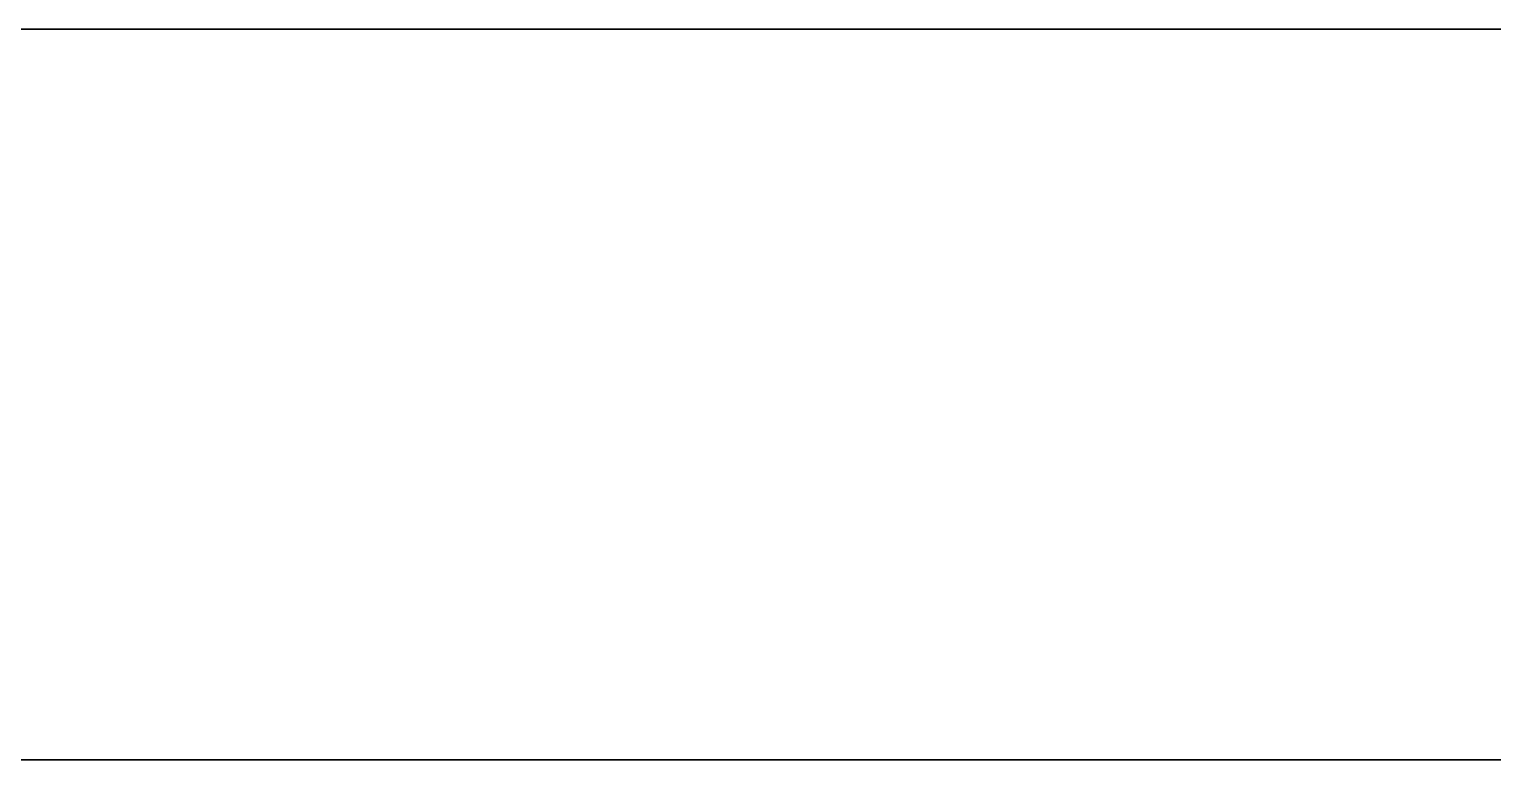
# Model space of a CAD drawing. Header units: metres. Extents: x 350990 to 353010, y 7455300 to 7456700.
# Drawn here: x 352245.7 to 352445.9, y 7455600 to 7455700 of the extents above; entities that cross this region are included whole.
import ezdxf

# ---------------------------------------------------------------- set-up
doc = ezdxf.new("R2010")
doc.units = ezdxf.units.M

msp = doc.modelspace()

# ---------------------------------------------------------------- linework, layer by layer
at = {"layer": 'BOC_M300N'}
msp.add_polyline3d([(352240, 7455700, 1320.018), (352250, 7455700, 1320.962), (352260, 7455700, 1321.768), (352270, 7455700, 1322.417), (352280, 7455700, 1322.882), (352290, 7455700, 1323.137), (352300, 7455700, 1323.153), (352310, 7455700, 1322.848), (352320, 7455700, 1322.125), (352330, 7455700, 1321.282), (352340, 7455700, 1320.333), (352350, 7455700, 1318.877), (352360, 7455700, 1317.118), (352370, 7455700, 1315.1), (352380, 7455700, 1312.869), (352390, 7455700, 1310.479), (352400, 7455700, 1307.997), (352410, 7455700, 1305.491), (352420, 7455700, 1303.036), (352430, 7455700, 1300.702), (352440, 7455700, 1298.557), (352450, 7455700, 1296.657)], dxfattribs=at)
at = {"layer": 'BOC_M400N'}
msp.add_polyline3d([(352240, 7455600, 1310.343), (352250, 7455600, 1311.495), (352260, 7455600, 1312.351), (352270, 7455600, 1312.91), (352280, 7455600, 1313.182), (352290, 7455600, 1313.188), (352300, 7455600, 1312.958), (352310, 7455600, 1312.527), (352320, 7455600, 1311.931), (352330, 7455600, 1311.205), (352340, 7455600, 1310.383), (352350, 7455600, 1309.492), (352360, 7455600, 1308.552), (352370, 7455600, 1307.578), (352380, 7455600, 1306.576), (352390, 7455600, 1305.549), (352400, 7455600, 1304.494), (352410, 7455600, 1303.407), (352420, 7455600, 1302.285), (352430, 7455600, 1301.126), (352440, 7455600, 1299.934), (352450, 7455600, 1298.719)], dxfattribs=at)
at = {"layer": 'BOLC_M300N'}
msp.add_polyline3d([(352240, 7455700, 1298.26), (352250, 7455700, 1298.349), (352260, 7455700, 1297.95), (352270, 7455700, 1297.112), (352280, 7455700, 1295.892), (352290, 7455700, 1294.362), (352300, 7455700, 1292.598), (352310, 7455700, 1290.684), (352320, 7455700, 1288.702), (352330, 7455700, 1286.732), (352340, 7455700, 1284.848), (352350, 7455700, 1283.112), (352360, 7455700, 1281.575), (352370, 7455700, 1280.273), (352380, 7455700, 1279.23), (352390, 7455700, 1278.453), (352400, 7455700, 1277.939), (352410, 7455700, 1277.675), (352420, 7455700, 1277.64), (352430, 7455700, 1277.805), (352440, 7455700, 1278.136), (352450, 7455700, 1278.597)], dxfattribs=at)
at = {"layer": 'BOLC_M400N'}
msp.add_polyline3d([(352240, 7455600, 1275.185), (352250, 7455600, 1274.783), (352260, 7455600, 1274.247), (352270, 7455600, 1273.627), (352280, 7455600, 1272.981), (352290, 7455600, 1272.369), (352300, 7455600, 1271.849), (352310, 7455600, 1271.479), (352320, 7455600, 1271.306), (352330, 7455600, 1271.369), (352340, 7455600, 1271.694), (352350, 7455600, 1272.29), (352360, 7455600, 1273.15), (352370, 7455600, 1274.249), (352380, 7455600, 1275.551), (352390, 7455600, 1277.005), (352400, 7455600, 1278.554), (352410, 7455600, 1280.134), (352420, 7455600, 1281.682), (352430, 7455600, 1283.135), (352440, 7455600, 1284.433), (352450, 7455600, 1285.522)], dxfattribs=at)
at = {"layer": 'BOX_M300N'}
msp.add_polyline3d([(352240, 7455700, 1273.144), (352250, 7455700, 1272.048), (352260, 7455700, 1270.75), (352270, 7455700, 1269.374), (352280, 7455700, 1268.033), (352290, 7455700, 1266.817), (352300, 7455700, 1265.792), (352310, 7455700, 1264.997), (352320, 7455700, 1264.445), (352330, 7455700, 1264.122), (352340, 7455700, 1263.995), (352350, 7455700, 1264.014), (352360, 7455700, 1264.117), (352370, 7455700, 1264.241), (352380, 7455700, 1264.325), (352390, 7455700, 1264.315), (352400, 7455700, 1264.175), (352410, 7455700, 1263.881), (352420, 7455700, 1263.427), (352430, 7455700, 1262.825), (352440, 7455700, 1262.097), (352450, 7455700, 1261.272)], dxfattribs=at)
at = {"layer": 'BOX_M400N'}
msp.add_polyline3d([(352240, 7455600, 1241.592), (352250, 7455600, 1240.038), (352260, 7455600, 1238.812), (352270, 7455600, 1238.054), (352280, 7455600, 1237.875), (352290, 7455600, 1238.351), (352300, 7455600, 1239.517), (352310, 7455600, 1241.363), (352320, 7455600, 1243.836), (352330, 7455600, 1246.838), (352340, 7455600, 1250.234), (352350, 7455600, 1253.859), (352360, 7455600, 1257.531), (352370, 7455600, 1261.058), (352380, 7455600, 1264.255), (352390, 7455600, 1266.955), (352400, 7455600, 1269.019), (352410, 7455600, 1270.348), (352420, 7455600, 1270.881), (352430, 7455600, 1270.606), (352440, 7455600, 1269.548), (352450, 7455600, 1267.774)], dxfattribs=at)
at = {"layer": 'DAC_M300N'}
msp.add_polyline3d([(352250, 7455700, 296.38), (352249.194, 7455700, 300), (352250, 7455700, 306.51), (352250.432, 7455700, 310), (352251.669, 7455700, 320), (352252.906, 7455700, 330), (352254.144, 7455700, 340), (352255.381, 7455700, 350), (352256.618, 7455700, 360), (352257.855, 7455700, 370), (352259.093, 7455700, 380), (352260, 7455700, 387.333), (352260.33, 7455700, 390), (352261.567, 7455700, 400), (352262.805, 7455700, 410), (352264.042, 7455700, 420), (352265.279, 7455700, 430), (352266.516, 7455700, 440), (352267.754, 7455700, 450), (352268.991, 7455700, 460), (352270, 7455700, 468.156), (352270.228, 7455700, 470), (352271.465, 7455700, 480), (352272.703, 7455700, 490), (352273.94, 7455700, 500), (352275.177, 7455700, 510), (352276.415, 7455700, 520), (352277.652, 7455700, 530), (352278.889, 7455700, 540), (352280, 7455700, 548.978), (352280.126, 7455700, 550), (352281.364, 7455700, 560), (352282.601, 7455700, 570), (352283.838, 7455700, 580), (352285.076, 7455700, 590), (352286.313, 7455700, 600), (352287.55, 7455700, 610), (352288.787, 7455700, 620), (352290, 7455700, 629.801), (352290.025, 7455700, 630), (352291.262, 7455700, 640), (352292.499, 7455700, 650), (352293.736, 7455700, 660), (352294.974, 7455700, 670), (352296.211, 7455700, 680), (352297.448, 7455700, 690), (352298.686, 7455700, 700), (352299.923, 7455700, 710), (352300, 7455700, 710.624), (352301.16, 7455700, 720), (352302.397, 7455700, 730), (352303.635, 7455700, 740), (352304.872, 7455700, 750), (352306.109, 7455700, 760), (352307.346, 7455700, 770), (352308.584, 7455700, 780), (352309.821, 7455700, 790), (352310, 7455700, 791.446), (352311.058, 7455700, 800), (352312.296, 7455700, 810), (352313.533, 7455700, 820), (352314.77, 7455700, 830), (352316.007, 7455700, 840), (352317.245, 7455700, 850), (352318.482, 7455700, 860), (352319.719, 7455700, 870), (352320, 7455700, 872.269), (352320.957, 7455700, 880), (352322.194, 7455700, 890), (352323.431, 7455700, 900), (352324.668, 7455700, 910), (352325.906, 7455700, 920), (352327.143, 7455700, 930), (352328.38, 7455700, 940), (352329.617, 7455700, 950), (352330, 7455700, 953.092), (352330.855, 7455700, 960), (352332.092, 7455700, 970), (352333.329, 7455700, 980), (352334.567, 7455700, 990), (352335.804, 7455700, 1000), (352337.041, 7455700, 1010), (352338.278, 7455700, 1020), (352339.516, 7455700, 1030), (352340, 7455700, 1033.914), (352340.753, 7455700, 1040), (352341.99, 7455700, 1050), (352343.228, 7455700, 1060), (352344.465, 7455700, 1070), (352345.702, 7455700, 1080), (352346.939, 7455700, 1090), (352348.177, 7455700, 1100), (352349.414, 7455700, 1110), (352350, 7455700, 1114.737), (352350.651, 7455700, 1120), (352351.888, 7455700, 1130), (352353.126, 7455700, 1140), (352354.363, 7455700, 1150), (352355.6, 7455700, 1160), (352356.838, 7455700, 1170), (352358.075, 7455700, 1180), (352359.312, 7455700, 1190), (352360, 7455700, 1195.56), (352360.549, 7455700, 1200), (352361.787, 7455700, 1210), (352363.024, 7455700, 1220), (352364.261, 7455700, 1230), (352365.498, 7455700, 1240), (352366.736, 7455700, 1250), (352367.973, 7455700, 1260), (352369.21, 7455700, 1270), (352370, 7455700, 1276.382), (352370.448, 7455700, 1280), (352371.685, 7455700, 1290), (352372.922, 7455700, 1300), (352375.053, 7455700, 1310), (352380, 7455700, 1312.869), (352390, 7455700, 1310.479), (352391.931, 7455700, 1310), (352400, 7455700, 1303.161), (352401.314, 7455700, 1300), (352400.077, 7455700, 1290), (352400, 7455700, 1289.376), (352398.84, 7455700, 1280), (352397.603, 7455700, 1270), (352396.365, 7455700, 1260), (352395.128, 7455700, 1250), (352393.891, 7455700, 1240), (352392.654, 7455700, 1230), (352391.416, 7455700, 1220), (352390.179, 7455700, 1210), (352390, 7455700, 1208.554), (352388.942, 7455700, 1200), (352387.704, 7455700, 1190), (352386.467, 7455700, 1180), (352385.23, 7455700, 1170), (352383.993, 7455700, 1160), (352382.755, 7455700, 1150), (352381.518, 7455700, 1140), (352380.281, 7455700, 1130), (352380, 7455700, 1127.731), (352379.043, 7455700, 1120), (352377.806, 7455700, 1110), (352376.569, 7455700, 1100), (352375.332, 7455700, 1090), (352374.094, 7455700, 1080), (352372.857, 7455700, 1070), (352371.62, 7455700, 1060), (352370.383, 7455700, 1050), (352370, 7455700, 1046.908), (352369.145, 7455700, 1040), (352367.908, 7455700, 1030), (352366.671, 7455700, 1020), (352365.433, 7455700, 1010), (352364.196, 7455700, 1000), (352362.959, 7455700, 990), (352361.722, 7455700, 980), (352360.484, 7455700, 970), (352360, 7455700, 966.086), (352359.247, 7455700, 960), (352358.01, 7455700, 950), (352356.772, 7455700, 940), (352355.535, 7455700, 930), (352354.298, 7455700, 920), (352353.061, 7455700, 910), (352351.823, 7455700, 900), (352350.586, 7455700, 890), (352350, 7455700, 885.263), (352349.349, 7455700, 880), (352348.112, 7455700, 870), (352346.874, 7455700, 860), (352345.637, 7455700, 850), (352344.4, 7455700, 840), (352343.162, 7455700, 830), (352341.925, 7455700, 820), (352340.688, 7455700, 810), (352340, 7455700, 804.44), (352339.451, 7455700, 800), (352338.213, 7455700, 790), (352336.976, 7455700, 780), (352335.739, 7455700, 770), (352334.502, 7455700, 760), (352333.264, 7455700, 750), (352332.027, 7455700, 740), (352330.79, 7455700, 730), (352330, 7455700, 723.618), (352329.552, 7455700, 720), (352328.315, 7455700, 710), (352327.078, 7455700, 700), (352325.841, 7455700, 690), (352324.603, 7455700, 680), (352323.366, 7455700, 670), (352322.129, 7455700, 660), (352320.891, 7455700, 650), (352320, 7455700, 642.795), (352319.654, 7455700, 640), (352318.417, 7455700, 630), (352317.18, 7455700, 620), (352315.942, 7455700, 610), (352314.705, 7455700, 600), (352313.468, 7455700, 590), (352312.231, 7455700, 580), (352310.993, 7455700, 570), (352310, 7455700, 561.972), (352309.756, 7455700, 560), (352308.519, 7455700, 550), (352307.281, 7455700, 540), (352306.044, 7455700, 530), (352304.807, 7455700, 520), (352303.57, 7455700, 510), (352302.332, 7455700, 500), (352301.095, 7455700, 490), (352300, 7455700, 481.149), (352299.858, 7455700, 480), (352298.62, 7455700, 470), (352297.383, 7455700, 460), (352296.146, 7455700, 450), (352294.909, 7455700, 440), (352293.671, 7455700, 430), (352292.434, 7455700, 420), (352291.197, 7455700, 410), (352290, 7455700, 400.327), (352289.96, 7455700, 400), (352288.722, 7455700, 390), (352287.485, 7455700, 380), (352286.248, 7455700, 370), (352285.01, 7455700, 360), (352283.773, 7455700, 350), (352282.536, 7455700, 340), (352281.299, 7455700, 330), (352280.061, 7455700, 320), (352280, 7455700, 319.504), (352278.824, 7455700, 310), (352277.587, 7455700, 300), (352270, 7455700, 291.576), (352260, 7455700, 291.161)], close=True, dxfattribs=at)
at = {"layer": 'DAC_M400N'}
msp.add_polyline3d([(352446.874, 7455600, 860), (352445.637, 7455600, 850), (352444.4, 7455600, 840), (352443.162, 7455600, 830), (352441.925, 7455600, 820), (352440.688, 7455600, 810), (352440, 7455600, 804.44), (352439.451, 7455600, 800), (352438.213, 7455600, 790), (352436.976, 7455600, 780), (352435.739, 7455600, 770), (352434.502, 7455600, 760), (352433.264, 7455600, 750), (352432.027, 7455600, 740), (352430.79, 7455600, 730), (352430, 7455600, 723.618), (352429.552, 7455600, 720), (352428.315, 7455600, 710), (352427.078, 7455600, 700), (352425.841, 7455600, 690), (352424.603, 7455600, 680), (352423.366, 7455600, 670), (352422.129, 7455600, 660), (352420.891, 7455600, 650), (352420, 7455600, 642.795), (352419.654, 7455600, 640), (352418.417, 7455600, 630), (352417.18, 7455600, 620), (352415.942, 7455600, 610), (352414.705, 7455600, 600), (352413.468, 7455600, 590), (352412.231, 7455600, 580), (352410.993, 7455600, 570), (352410, 7455600, 561.972), (352409.756, 7455600, 560), (352408.519, 7455600, 550), (352407.281, 7455600, 540), (352406.044, 7455600, 530), (352404.807, 7455600, 520), (352403.57, 7455600, 510), (352402.332, 7455600, 500), (352401.095, 7455600, 490), (352400, 7455600, 481.149), (352399.858, 7455600, 480), (352398.62, 7455600, 470), (352397.383, 7455600, 460), (352396.146, 7455600, 450), (352394.909, 7455600, 440), (352393.671, 7455600, 430), (352392.434, 7455600, 420), (352391.197, 7455600, 410), (352390, 7455600, 400.327), (352389.96, 7455600, 400), (352388.722, 7455600, 390), (352387.485, 7455600, 380), (352386.248, 7455600, 370), (352385.01, 7455600, 360), (352383.773, 7455600, 350), (352382.536, 7455600, 340), (352381.299, 7455600, 330), (352380.061, 7455600, 320), (352380, 7455600, 319.504), (352378.824, 7455600, 310), (352377.587, 7455600, 300), (352370, 7455600, 291.576), (352360, 7455600, 291.161), (352350, 7455600, 296.38), (352349.194, 7455600, 300), (352350, 7455600, 306.51), (352350.432, 7455600, 310), (352351.669, 7455600, 320), (352352.906, 7455600, 330), (352354.144, 7455600, 340), (352355.381, 7455600, 350), (352356.618, 7455600, 360), (352357.855, 7455600, 370), (352359.093, 7455600, 380), (352360, 7455600, 387.333), (352360.33, 7455600, 390), (352361.567, 7455600, 400), (352362.805, 7455600, 410), (352364.042, 7455600, 420), (352365.279, 7455600, 430), (352366.516, 7455600, 440), (352367.754, 7455600, 450), (352368.991, 7455600, 460), (352370, 7455600, 468.156), (352370.228, 7455600, 470), (352371.465, 7455600, 480), (352372.703, 7455600, 490), (352373.94, 7455600, 500), (352375.177, 7455600, 510), (352376.415, 7455600, 520), (352377.652, 7455600, 530), (352378.889, 7455600, 540), (352380, 7455600, 548.978), (352380.126, 7455600, 550), (352381.364, 7455600, 560), (352382.601, 7455600, 570), (352383.838, 7455600, 580), (352385.076, 7455600, 590), (352386.313, 7455600, 600), (352387.55, 7455600, 610), (352388.787, 7455600, 620), (352390, 7455600, 629.801), (352390.025, 7455600, 630), (352391.262, 7455600, 640), (352392.499, 7455600, 650), (352393.736, 7455600, 660), (352394.974, 7455600, 670), (352396.211, 7455600, 680), (352397.448, 7455600, 690), (352398.686, 7455600, 700), (352399.923, 7455600, 710), (352400, 7455600, 710.624), (352401.16, 7455600, 720), (352402.397, 7455600, 730), (352403.635, 7455600, 740), (352404.872, 7455600, 750), (352406.109, 7455600, 760), (352407.346, 7455600, 770), (352408.584, 7455600, 780), (352409.821, 7455600, 790), (352410, 7455600, 791.446), (352411.058, 7455600, 800), (352412.296, 7455600, 810), (352413.533, 7455600, 820), (352414.77, 7455600, 830), (352416.007, 7455600, 840), (352417.245, 7455600, 850), (352418.482, 7455600, 860), (352419.719, 7455600, 870), (352420, 7455600, 872.269), (352420.957, 7455600, 880), (352422.194, 7455600, 890), (352423.431, 7455600, 900), (352424.668, 7455600, 910), (352425.906, 7455600, 920), (352427.143, 7455600, 930), (352428.38, 7455600, 940), (352429.617, 7455600, 950), (352430, 7455600, 953.092), (352430.855, 7455600, 960), (352432.092, 7455600, 970), (352433.329, 7455600, 980), (352434.567, 7455600, 990), (352435.804, 7455600, 1000), (352437.041, 7455600, 1010), (352438.278, 7455600, 1020), (352439.516, 7455600, 1030), (352440, 7455600, 1033.914), (352440.753, 7455600, 1040), (352441.99, 7455600, 1050), (352443.228, 7455600, 1060), (352444.465, 7455600, 1070), (352445.702, 7455600, 1080), (352446.939, 7455600, 1090)], dxfattribs=at)
at = {"layer": 'PHY_M300N'}
msp.add_polyline3d([(352241.54, 7455700, 1020), (352247.981, 7455700, 1010), (352250, 7455700, 1007.023), (352254.695, 7455700, 1000), (352260, 7455700, 992.584), (352261.859, 7455700, 990), (352269.571, 7455700, 980), (352270, 7455700, 979.478), (352277.988, 7455700, 970), (352280, 7455700, 967.771), (352287.318, 7455700, 960), (352290, 7455700, 957.312), (352297.718, 7455700, 950), (352300, 7455700, 947.928), (352309.332, 7455700, 940), (352310, 7455700, 939.445), (352320, 7455700, 931.688), (352322.377, 7455700, 930), (352330, 7455700, 924.516), (352336.881, 7455700, 920), (352340, 7455700, 917.866), (352350, 7455700, 911.627), (352352.918, 7455700, 910), (352360, 7455700, 905.673), (352370, 7455700, 900.145), (352370.305, 7455700, 900), (352380, 7455700, 894.624), (352389.254, 7455700, 890), (352390, 7455700, 889.539), (352400, 7455700, 884.26), (352409, 7455700, 880), (352410, 7455700, 879.342), (352420, 7455700, 873.76), (352427.421, 7455700, 870), (352430, 7455700, 867.75), (352439.669, 7455700, 860), (352440, 7455700, 859.228), (352444.426, 7455700, 850), (352442.318, 7455700, 840), (352440, 7455700, 839.258), (352437.021, 7455700, 840), (352430, 7455700, 842.568), (352422.828, 7455700, 840), (352420, 7455700, 839.522), (352410, 7455700, 834.497), (352401.672, 7455700, 830), (352400, 7455700, 829.092), (352390, 7455700, 825.572), (352380, 7455700, 825.713), (352370, 7455700, 829.913), (352369.893, 7455700, 830), (352360, 7455700, 837.248), (352357.226, 7455700, 840), (352350, 7455700, 846.518), (352346.615, 7455700, 850), (352340, 7455700, 856.251), (352336.035, 7455700, 860), (352330, 7455700, 865.312), (352324.038, 7455700, 870), (352320, 7455700, 872.999), (352310, 7455700, 878.964), (352307.555, 7455700, 880), (352300, 7455700, 883.1), (352290, 7455700, 885.705), (352280, 7455700, 887.169), (352270, 7455700, 887.949), (352260, 7455700, 888.454), (352250, 7455700, 888.907), (352240, 7455700, 889.265)], dxfattribs=at)
at = {"layer": 'PHY_M400N'}
msp.add_polyline3d([(352240, 7455600, 913.969), (352250, 7455600, 910.177), (352250.443, 7455600, 910), (352260, 7455600, 906.226), (352270, 7455600, 902.246), (352275.432, 7455600, 900), (352280, 7455600, 898.067), (352290, 7455600, 893.611), (352297.817, 7455600, 890), (352300, 7455600, 888.923), (352310, 7455600, 883.688), (352316.752, 7455600, 880), (352320, 7455600, 878.002), (352330, 7455600, 871.505), (352332.222, 7455600, 870), (352340, 7455600, 863.636), (352344.223, 7455600, 860), (352350, 7455600, 853.531), (352353.005, 7455600, 850), (352358.897, 7455600, 840), (352360, 7455600, 836.933), (352362.395, 7455600, 830), (352363.916, 7455600, 820), (352363.894, 7455600, 810), (352362.702, 7455600, 800), (352360.649, 7455600, 790), (352360, 7455600, 787.605), (352352.762, 7455600, 790), (352350, 7455600, 790.339), (352340.093, 7455600, 800), (352340, 7455600, 800.081), (352330, 7455600, 803.871), (352320, 7455600, 803.429), (352310, 7455600, 800.437), (352308.694, 7455600, 800), (352300, 7455600, 796.836), (352290, 7455600, 795.385), (352280, 7455600, 798.015), (352277.398, 7455600, 800), (352270, 7455600, 805.046), (352265.542, 7455600, 810), (352260, 7455600, 815.558), (352256.579, 7455600, 820), (352250, 7455600, 827.817), (352248.34, 7455600, 830), (352240.159, 7455600, 840)], dxfattribs=at)
at = {"layer": 'POT_M300N'}
msp.add_polyline3d([(352240, 7455700, 469.894), (352250, 7455700, 462.134), (352252.484, 7455700, 460), (352260, 7455700, 453.493), (352263.641, 7455700, 450), (352270, 7455700, 443.738), (352273.443, 7455700, 440), (352280, 7455700, 432.602), (352282.115, 7455700, 430), (352289.9, 7455700, 420), (352290, 7455700, 419.867), (352296.943, 7455700, 410), (352300, 7455700, 405.517), (352303.581, 7455700, 400), (352309.979, 7455700, 390), (352310, 7455700, 389.968), (352316.253, 7455700, 380), (352320, 7455700, 374.158), (352322.664, 7455700, 370), (352329.349, 7455700, 360), (352330, 7455700, 359.07), (352336.518, 7455700, 350), (352340, 7455700, 345.463), (352344.382, 7455700, 340), (352350, 7455700, 333.461), (352353.157, 7455700, 330), (352360, 7455700, 322.959), (352363.091, 7455700, 320), (352370, 7455700, 313.712), (352374.411, 7455700, 310), (352380, 7455700, 305.448), (352387.22, 7455700, 300), (352380, 7455700, 291.383), (352370, 7455700, 290.616), (352360, 7455700, 290.393), (352350, 7455700, 290.288), (352340, 7455700, 290.227), (352330, 7455700, 290.189), (352320, 7455700, 290.163), (352310, 7455700, 290.145), (352300, 7455700, 290.131), (352290, 7455700, 290.121), (352280, 7455700, 290.114), (352270, 7455700, 290.108), (352260, 7455700, 290.104), (352250, 7455700, 290.1), (352240, 7455700, 290.097)], dxfattribs=at)
at = {"layer": 'POT_M400N'}
msp.add_polyline3d([(352240, 7455600, 408.318), (352250, 7455600, 400.651), (352250.664, 7455600, 400), (352259.781, 7455600, 390), (352260, 7455600, 389.728), (352266.572, 7455600, 380), (352270, 7455600, 374.42), (352272.379, 7455600, 370), (352277.345, 7455600, 360), (352280, 7455600, 354.358), (352281.879, 7455600, 350), (352286.046, 7455600, 340), (352290, 7455600, 330.977), (352290.406, 7455600, 330), (352294.566, 7455600, 320), (352299.461, 7455600, 310), (352300, 7455600, 308.974), (352304.597, 7455600, 300), (352300, 7455600, 292.32), (352290, 7455600, 290.996), (352280, 7455600, 290.699), (352270, 7455600, 290.581), (352260, 7455600, 290.529), (352250, 7455600, 290.509), (352240, 7455600, 290.509)], dxfattribs=at)
at = {"layer": 'PRO_M300N'}
for points in [[(352240, 7455700, 1325.863), (352250, 7455700, 1326.185), (352260, 7455700, 1326.348), (352270, 7455700, 1326.352), (352280, 7455700, 1326.2), (352290, 7455700, 1325.894), (352300, 7455700, 1325.441), (352310, 7455700, 1324.848), (352320, 7455700, 1324.125), (352330, 7455700, 1323.282), (352340, 7455700, 1322.333), (352350, 7455700, 1321.291), (352360, 7455700, 1320.171), (352361.442, 7455700, 1320), (352370, 7455700, 1318.987), (352380, 7455700, 1317.756), (352390, 7455700, 1316.493), (352400, 7455700, 1315.214), (352410, 7455700, 1313.933), (352420, 7455700, 1312.667), (352430, 7455700, 1311.428), (352440, 7455700, 1310.229), (352441.998, 7455700, 1310), (352450, 7455700, 1309.082)], [(352450, 7455700, 290.011), (352440, 7455700, 290.011), (352430, 7455700, 290.011), (352420, 7455700, 290.011), (352410, 7455700, 290.011), (352400, 7455700, 290.011), (352390, 7455700, 290.011), (352380, 7455700, 290.011), (352370, 7455700, 290.01), (352360, 7455700, 290.01), (352350, 7455700, 290.01), (352340, 7455700, 290.01), (352330, 7455700, 290.01), (352320, 7455700, 290.01), (352310, 7455700, 290.01), (352300, 7455700, 290.01), (352290, 7455700, 290.01), (352280, 7455700, 290.01), (352270, 7455700, 290.01), (352260, 7455700, 290.01), (352250, 7455700, 290.01), (352240, 7455700, 290.01)]]:
    msp.add_polyline3d(points, dxfattribs=at)
at = {"layer": 'PRO_M400N'}
for points in [[(352240, 7455600, 1314.864), (352250, 7455600, 1315.472), (352260, 7455600, 1315.983), (352270, 7455600, 1316.39), (352280, 7455600, 1316.685), (352290, 7455600, 1316.864), (352300, 7455600, 1316.923), (352310, 7455600, 1316.86), (352320, 7455600, 1316.675), (352330, 7455600, 1316.37), (352340, 7455600, 1315.948), (352350, 7455600, 1315.413), (352360, 7455600, 1314.774), (352370, 7455600, 1314.038), (352380, 7455600, 1313.217), (352390, 7455600, 1312.32), (352400, 7455600, 1311.363), (352401.228, 7455600, 1310), (352407.775, 7455600, 1300), (352410, 7455600, 1295.139), (352412.293, 7455600, 1290), (352416.41, 7455600, 1280), (352420, 7455600, 1270.151), (352420.053, 7455600, 1270), (352423.199, 7455600, 1260), (352425.809, 7455600, 1250), (352427.918, 7455600, 1240), (352429.55, 7455600, 1230), (352430, 7455600, 1226.178), (352430.704, 7455600, 1220), (352431.392, 7455600, 1210), (352431.634, 7455600, 1200), (352431.426, 7455600, 1190), (352430.756, 7455600, 1180), (352434.687, 7455600, 1170), (352438.642, 7455600, 1160), (352440, 7455600, 1156.605), (352442.661, 7455600, 1150), (352446.988, 7455600, 1140)], [(352450, 7455600, 290.013), (352440, 7455600, 290.013), (352430, 7455600, 290.013), (352420, 7455600, 290.012), (352410, 7455600, 290.012), (352400, 7455600, 290.012), (352390, 7455600, 290.012), (352380, 7455600, 290.012), (352370, 7455600, 290.011), (352360, 7455600, 290.011), (352350, 7455600, 290.011), (352340, 7455600, 290.011), (352330, 7455600, 290.011), (352320, 7455600, 290.011), (352310, 7455600, 290.011), (352300, 7455600, 290.011), (352290, 7455600, 290.011), (352280, 7455600, 290.01), (352270, 7455600, 290.01), (352260, 7455600, 290.01), (352250, 7455600, 290.01), (352240, 7455600, 290.01)]]:
    msp.add_polyline3d(points, dxfattribs=at)
at = {"layer": 'TOH_M300N'}
msp.add_polyline3d([(352240, 7455700, 1234.228), (352250, 7455700, 1233.997), (352260, 7455700, 1233.801), (352270, 7455700, 1233.723), (352280, 7455700, 1233.815), (352290, 7455700, 1234.092), (352300, 7455700, 1234.542), (352310, 7455700, 1235.121), (352320, 7455700, 1235.769), (352330, 7455700, 1236.411), (352340, 7455700, 1236.967), (352350, 7455700, 1237.36), (352360, 7455700, 1237.524), (352370, 7455700, 1237.412), (352380, 7455700, 1237.001), (352390, 7455700, 1236.299), (352400, 7455700, 1235.342), (352410, 7455700, 1234.197), (352420, 7455700, 1232.954), (352430, 7455700, 1231.719), (352440, 7455700, 1230.601), (352450, 7455700, 1229.704)], dxfattribs=at)
at = {"layer": 'TOH_M400N'}
msp.add_polyline3d([(352240, 7455600, 1210.235), (352250, 7455600, 1209.933), (352260, 7455600, 1210.068), (352270, 7455600, 1210.668), (352280, 7455600, 1211.724), (352290, 7455600, 1213.192), (352300, 7455600, 1214.996), (352310, 7455600, 1217.038), (352320, 7455600, 1219.199), (352330, 7455600, 1221.353), (352340, 7455600, 1223.375), (352350, 7455600, 1225.147), (352360, 7455600, 1226.568), (352370, 7455600, 1227.566), (352380, 7455600, 1228.102), (352390, 7455600, 1228.175), (352400, 7455600, 1227.828), (352410, 7455600, 1227.141), (352420, 7455600, 1226.225), (352430, 7455600, 1225.214), (352440, 7455600, 1224.246), (352450, 7455600, 1223.452)], dxfattribs=at)
at = {"layer": 'TOPO_M300N'}
msp.add_polyline3d([(352240, 7455700, 1325.863), (352250, 7455700, 1326.185), (352260, 7455700, 1326.348), (352270, 7455700, 1326.352), (352280, 7455700, 1326.2), (352290, 7455700, 1325.894), (352300, 7455700, 1325.441), (352310, 7455700, 1324.848), (352320, 7455700, 1324.125), (352330, 7455700, 1323.282), (352340, 7455700, 1322.333), (352350, 7455700, 1321.291), (352360, 7455700, 1320.171), (352370, 7455700, 1318.987), (352380, 7455700, 1317.756), (352390, 7455700, 1316.493), (352400, 7455700, 1315.214), (352410, 7455700, 1313.933), (352420, 7455700, 1312.667), (352430, 7455700, 1311.428), (352440, 7455700, 1310.229), (352450, 7455700, 1309.082)], dxfattribs=at)
at = {"layer": 'TOPO_M400N'}
msp.add_polyline3d([(352240, 7455600, 1314.864), (352250, 7455600, 1315.472), (352260, 7455600, 1315.983), (352270, 7455600, 1316.39), (352280, 7455600, 1316.685), (352290, 7455600, 1316.864), (352300, 7455600, 1316.923), (352310, 7455600, 1316.86), (352320, 7455600, 1316.675), (352330, 7455600, 1316.37), (352340, 7455600, 1315.948), (352350, 7455600, 1315.413), (352360, 7455600, 1314.774), (352370, 7455600, 1314.038), (352380, 7455600, 1313.217), (352390, 7455600, 1312.32), (352400, 7455600, 1311.363), (352410, 7455600, 1310.358), (352420, 7455600, 1309.321), (352430, 7455600, 1308.267), (352440, 7455600, 1307.212), (352450, 7455600, 1306.173)], dxfattribs=at)

doc.saveas('drawing.dxf')
